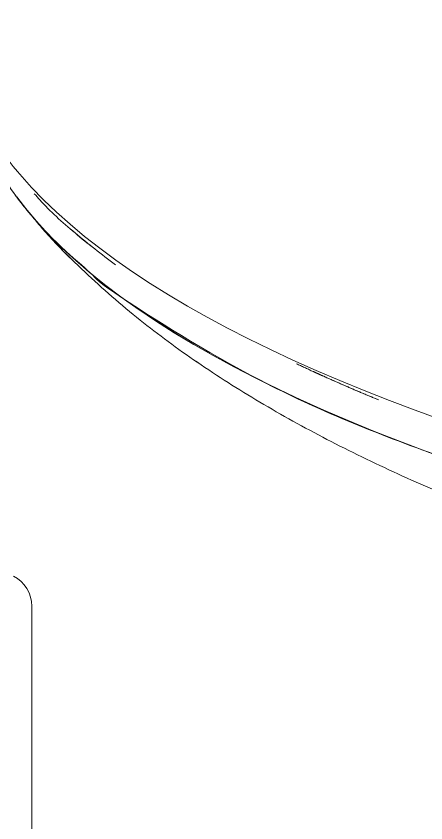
# Model space of a CAD drawing. Extents: x 6453 to 7582, y 0 to 827.
# Drawn here: x 6901.73 to 6913.69, y 672.47 to 696.03 of the extents above; entities that cross this region are included whole.
import ezdxf

# ---------------------------------------------------------------- set-up
doc = ezdxf.new("R2010")
doc.units = 0
doc.header["$LTSCALE"] = 30
doc.header["$MEASUREMENT"] = 0
doc.linetypes.add('HIDDEN2', pattern=[4.7625, 3.175, -1.5875])
doc.layers.add('1', color=7, linetype='CONTINUOUS')
doc.layers.add('2', color=1, linetype='HIDDEN2')

msp = doc.modelspace()

# ---------------------------------------------------------------- linework, layer by layer
at = {"layer": '1', "color": 7, "linetype": 'Continuous', "lineweight": 18}
msp.add_line((6902.186, 645.796), (6902.186, 678.796), dxfattribs=at)
msp.add_arc((6901.186, 678.796), 1, 0, 62.2955, dxfattribs=at)
for start_param, end_param in [(0.215494, 2.928504), (0.218604, 2.895334)]:
    msp.add_ellipse((6959.952, 694.64), major_axis=(-59.628, 0), ratio=0.300706, start_param=start_param, end_param=end_param, dxfattribs=at)
msp.add_rational_spline([(6902.809, 689.517), (6900.751, 691.592), (6900.396, 693.755)], [0.908200052151, 0.936825927515, 0.98044705999], degree=2, dxfattribs=at)
msp.add_rational_spline([(7019.493, 693.67), (7016.438, 676.709), (6959.952, 676.709), (6903.199, 676.709), (6900.396, 693.754)], [0.978670569404, 0.718190963697, 1, 0.717239049349, 0.98043648952], degree=2, knots=[0, 0, 0, 0.499157, 0.499157, 1, 1, 1], dxfattribs=at)
for points, degree, knots in [([(6902.205, 690.178), (6902.234, 690.141), (6902.35, 689.996), (6902.468, 689.856), (6902.559, 689.753)], 3, [0, 0, 0, 0, 0.249646, 1, 1, 1, 1]), ([(6902.21, 690.172), (6902.237, 690.137), (6902.398, 689.936), (6902.565, 689.743), (6902.707, 689.587)], 3, [0, 0, 0, 0, 0.169614, 1, 1, 1, 1]), ([(6902.707, 689.587), (6903.004, 689.262), (6903.823, 688.454), (6905.195, 687.236), (6906.897, 685.975), (6908.705, 684.814), (6910.651, 683.727), (6912.715, 682.713), (6914.886, 681.771), (6917.158, 680.896), (6919.525, 680.083), (6921.981, 679.331), (6924.523, 678.636), (6927.145, 677.998), (6929.845, 677.415), (6932.616, 676.885), (6935.456, 676.41), (6938.36, 675.989), (6941.323, 675.622), (6944.336, 675.31), (6947.375, 675.054), (6950.35, 674.861), (6952.967, 674.736), (6955.293, 674.659), (6957.527, 674.612), (6959.102, 674.6), (6959.952, 674.6)], 3, [0, 0, 0, 0, 0.028435, 0.074859, 0.119096, 0.164205, 0.209527, 0.254662, 0.299515, 0.34406, 0.388306, 0.432284, 0.476033, 0.519602, 0.563042, 0.606414, 0.649762, 0.693138, 0.736601, 0.780173, 0.823742, 0.86673, 0.906369, 0.934088, 0.964434, 1, 1, 1, 1]), ([(6902.795, 689.492), (6903.065, 689.201), (6903.856, 688.426), (6905.195, 687.236), (6906.897, 685.975), (6908.705, 684.814), (6910.651, 683.727), (6912.715, 682.713), (6914.886, 681.771), (6917.158, 680.896), (6919.525, 680.083), (6921.981, 679.331), (6924.523, 678.636), (6927.145, 677.998), (6929.845, 677.415), (6932.616, 676.885), (6935.456, 676.41), (6938.36, 675.989), (6941.323, 675.622), (6944.336, 675.31), (6947.375, 675.054), (6950.35, 674.861), (6952.967, 674.736), (6955.293, 674.659), (6957.527, 674.612), (6959.102, 674.6), (6959.952, 674.6)], 3, [0, 0, 0, 0, 0.025711, 0.072265, 0.116626, 0.161862, 0.207311, 0.252572, 0.297551, 0.342221, 0.386591, 0.430692, 0.474564, 0.518255, 0.561817, 0.605311, 0.64878, 0.692278, 0.735863, 0.779556, 0.823248, 0.866356, 0.906106, 0.933904, 0.964334, 1, 1, 1, 1]), ([(6909.913, 685.878), (6910.388, 685.653), (6910.885, 685.432), (6911.574, 685.125), (6912.303, 684.829)], 2, [0, 0, 0, 0.421941, 0.421941, 1, 1, 1]), ([(6910.409, 685.647), (6910.536, 685.589), (6910.664, 685.531), (6911.451, 685.176), (6912.293, 684.832)], 2, [0, 0, 0, 0.141144, 0.141144, 1, 1, 1])]:
    msp.add_open_spline(points, degree=degree, knots=knots, dxfattribs=at)
at = {"layer": '2', "color": 7, "linetype": 'Continuous', "lineweight": 18}
msp.add_ellipse((6959.952, 695.894), major_axis=(-59.996, 0), ratio=0.300706, start_param=6.27561, end_param=6.556137, dxfattribs=at)
msp.add_ellipse((6959.952, 695.894), major_axis=(-59.996, 0), ratio=0.300706, start_param=6.27561, end_param=6.556137, dxfattribs=at)
at = {"layer": '2', "color": 7, "linetype": 'Continuous', "lineweight": 13}
msp.add_ellipse((6959.952, 695.894), major_axis=(-59.996, 0), ratio=0.300706, start_param=0.272952, end_param=1.570796, dxfattribs=at)
msp.add_ellipse((6959.952, 695.894), major_axis=(-59.996, 0), ratio=0.300706, start_param=0.272952, end_param=1.570796, dxfattribs=at)
at = {"layer": '2', "color": 7, "linetype": 'Continuous', "lineweight": 18}
for points, knots in [([(6902.258, 690.845), (6902.31, 690.784), (6902.647, 690.394), (6903.423, 689.7), (6904.208, 689.076), (6904.63, 688.771)], [0, 0, 0, 0, 0.086145, 0.546195, 1, 1, 1, 1]), ([(6902.258, 690.845), (6902.31, 690.784), (6902.647, 690.394), (6903.424, 689.699), (6904.209, 689.075), (6904.631, 688.77)], [0, 0, 0, 0, 0.086104, 0.545937, 1, 1, 1, 1])]:
    msp.add_open_spline(points, degree=3, knots=knots, dxfattribs=at)

doc.saveas('drawing.dxf')
